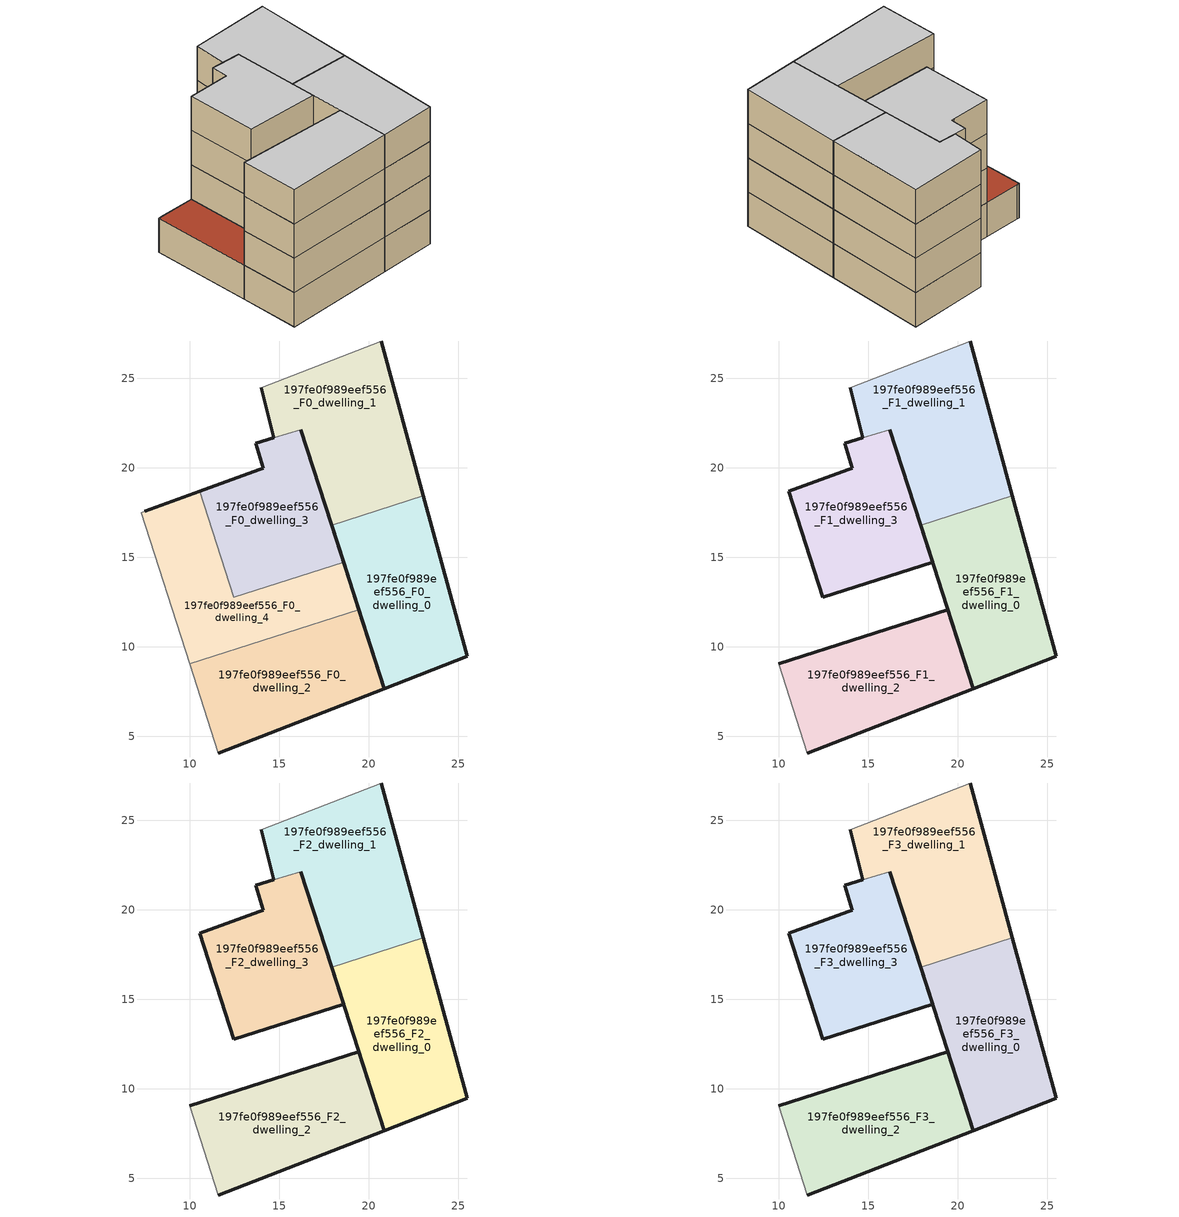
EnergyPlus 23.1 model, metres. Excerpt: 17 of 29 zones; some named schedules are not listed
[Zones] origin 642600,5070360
197fe0f989eef556_F0_dwelling_0
 floor ground (EU_floor_Construction): 25.5,9.47 23.05,18.45 17.92,16.8 20.85,7.66 z0
 wall outside (EU_wall_Construction): 23.05,18.45 25.5,9.47 20.85,7.66 17.92,16.8 z0:3
 wall to 197fe0f989eef556_F0_dwelling_1 (EU_wall_Construction): 17.92,16.8 23.05,18.45 z0:3
197fe0f989eef556_F0_dwelling_1
 floor ground (EU_floor_Construction): 23.05,18.45 20.7,27.08 13.99,24.48 14.69,21.68 16.21,22.13 17.92,16.8 z0
 wall outside (EU_wall_Construction): 17.92,16.8 16.21,22.13 / 14.69,21.68 13.99,24.48 / 20.7,27.08 23.05,18.45 z0:3
 wall to 197fe0f989eef556_F0_dwelling_3 (EU_wall_Construction): 16.21,22.13 14.69,21.68 z0:3
 wall adiabatic (EU_wall_Construction): 13.99,24.48 20.7,27.08 z0:3
197fe0f989eef556_F0_dwelling_2
 floor ground (EU_floor_Construction): 20.85,7.66 19.43,12.08 9.99,9.05 11.59,4.07 z0
 wall outside (EU_wall_Construction): 19.43,12.08 20.85,7.66 11.59,4.07 z0:3
 wall adiabatic (EU_wall_Construction): 11.59,4.07 9.99,9.05 z0:3
 wall to 197fe0f989eef556_F0_dwelling_4 (EU_wall_Construction): 9.99,9.05 19.43,12.08 z0:3
197fe0f989eef556_F0_dwelling_3
 floor ground (EU_floor_Construction): 18.59,14.72 16.21,22.13 14.69,21.68 13.69,21.38 14.09,19.98 13.84,19.89 10.55,18.69 12.46,12.76 z0
 wall outside (EU_wall_Construction): 10.55,18.69 13.84,19.89 14.09,19.98 13.69,21.38 14.69,21.68 / 16.21,22.13 18.59,14.72 z0:3
 wall to 197fe0f989eef556_F0_dwelling_4 (EU_wall_Construction): 18.59,14.72 12.46,12.76 10.55,18.69 z0:3
197fe0f989eef556_F0_dwelling_4
 floor ground (EU_floor_Construction): 19.43,12.08 18.59,14.72 12.46,12.76 10.55,18.69 7.49,17.58 7.29,17.48 9.99,9.05 z0
 wall outside (EU_wall_Construction): 18.59,14.72 19.43,12.08 / 7.49,17.58 10.55,18.69 z0:3
 wall adiabatic (EU_wall_Construction): 9.99,9.05 7.29,17.48 7.49,17.58 z0:3
 roof outside (EU_roof_Construction): 18.59,14.72 19.43,12.08 9.99,9.05 7.29,17.48 7.49,17.58 10.55,18.69 12.46,12.76 z3
197fe0f989eef556_F1_dwelling_0
 floor to 197fe0f989eef556_F0_dwelling_0 (EU_floor_Construction): 25.5,9.47 23.05,18.45 17.92,16.8 20.85,7.66 z3
 wall outside (EU_wall_Construction): 23.05,18.45 25.5,9.47 20.85,7.66 17.92,16.8 z3:6
 wall to 197fe0f989eef556_F1_dwelling_1 (EU_wall_Construction): 17.92,16.8 23.05,18.45 z3:6
197fe0f989eef556_F1_dwelling_1
 floor to 197fe0f989eef556_F0_dwelling_1 (EU_floor_Construction): 23.05,18.45 20.7,27.08 13.99,24.48 14.69,21.68 16.21,22.13 17.92,16.8 z3
 wall outside (EU_wall_Construction): 17.92,16.8 16.21,22.13 / 14.69,21.68 13.99,24.48 / 20.7,27.08 23.05,18.45 z3:6
 wall to 197fe0f989eef556_F1_dwelling_3 (EU_wall_Construction): 16.21,22.13 14.69,21.68 z3:6
 wall adiabatic (EU_wall_Construction): 13.99,24.48 20.7,27.08 z3:6
197fe0f989eef556_F1_dwelling_2
 floor to 197fe0f989eef556_F0_dwelling_2 (EU_floor_Construction): 20.85,7.66 19.43,12.08 9.99,9.05 11.59,4.07 z3
 wall outside (EU_wall_Construction): 9.99,9.05 19.43,12.08 20.85,7.66 11.59,4.07 z3:6
 wall adiabatic (EU_wall_Construction): 11.59,4.07 9.99,9.05 z3:6
197fe0f989eef556_F1_dwelling_3
 floor to 197fe0f989eef556_F0_dwelling_3 (EU_floor_Construction): 18.59,14.72 16.21,22.13 14.69,21.68 13.69,21.38 14.09,19.98 13.84,19.89 10.55,18.69 12.46,12.76 z3
 wall outside (EU_wall_Construction): 16.21,22.13 18.59,14.72 12.46,12.76 10.55,18.69 13.84,19.89 14.09,19.98 13.69,21.38 14.69,21.68 z3:6
197fe0f989eef556_F2_dwelling_0
 floor to 197fe0f989eef556_F1_dwelling_0 (EU_floor_Construction): 25.5,9.47 23.05,18.45 17.92,16.8 20.85,7.66 z6
 wall outside (EU_wall_Construction): 23.05,18.45 25.5,9.47 20.85,7.66 17.92,16.8 z6:9
 wall to 197fe0f989eef556_F2_dwelling_1 (EU_wall_Construction): 17.92,16.8 23.05,18.45 z6:9
197fe0f989eef556_F2_dwelling_1
 floor to 197fe0f989eef556_F1_dwelling_1 (EU_floor_Construction): 23.05,18.45 20.7,27.08 13.99,24.48 14.69,21.68 16.21,22.13 17.92,16.8 z6
 wall outside (EU_wall_Construction): 17.92,16.8 16.21,22.13 / 14.69,21.68 13.99,24.48 / 20.7,27.08 23.05,18.45 z6:9
 wall to 197fe0f989eef556_F2_dwelling_3 (EU_wall_Construction): 16.21,22.13 14.69,21.68 z6:9
 wall adiabatic (EU_wall_Construction): 13.99,24.48 20.7,27.08 z6:9
197fe0f989eef556_F2_dwelling_2
 floor to 197fe0f989eef556_F1_dwelling_2 (EU_floor_Construction): 20.85,7.66 19.43,12.08 9.99,9.05 11.59,4.07 z6
 wall outside (EU_wall_Construction): 9.99,9.05 19.43,12.08 20.85,7.66 11.59,4.07 z6:9
 wall adiabatic (EU_wall_Construction): 11.59,4.07 9.99,9.05 z6:9
197fe0f989eef556_F2_dwelling_3
 floor to 197fe0f989eef556_F1_dwelling_3 (EU_floor_Construction): 18.59,14.72 16.21,22.13 14.69,21.68 13.69,21.38 14.09,19.98 13.84,19.89 10.55,18.69 12.46,12.76 z6
 wall outside (EU_wall_Construction): 16.21,22.13 18.59,14.72 12.46,12.76 10.55,18.69 13.84,19.89 14.09,19.98 13.69,21.38 14.69,21.68 z6:9
197fe0f989eef556_F3_dwelling_0
 floor to 197fe0f989eef556_F2_dwelling_0 (EU_floor_Construction): 25.5,9.47 23.05,18.45 17.92,16.8 20.85,7.66 z9
 wall outside (EU_wall_Construction): 23.05,18.45 25.5,9.47 20.85,7.66 17.92,16.8 z9:12
 wall to 197fe0f989eef556_F3_dwelling_1 (EU_wall_Construction): 17.92,16.8 23.05,18.45 z9:12
 ceiling to 197fe0f989eef556_F4_dwelling_0 (EU_floor_Construction): 23.05,18.45 25.5,9.47 20.85,7.66 17.92,16.8 z12
197fe0f989eef556_F3_dwelling_1
 floor to 197fe0f989eef556_F2_dwelling_1 (EU_floor_Construction): 23.05,18.45 20.7,27.08 13.99,24.48 14.69,21.68 16.21,22.13 17.92,16.8 z9
 wall outside (EU_wall_Construction): 17.92,16.8 16.21,22.13 / 14.69,21.68 13.99,24.48 / 20.7,27.08 23.05,18.45 z9:12
 wall to 197fe0f989eef556_F3_dwelling_3 (EU_wall_Construction): 16.21,22.13 14.69,21.68 z9:12
 wall adiabatic (EU_wall_Construction): 13.99,24.48 20.7,27.08 z9:12
 ceiling to 197fe0f989eef556_F4_dwelling_1 (EU_floor_Construction): 20.7,27.08 23.05,18.45 17.92,16.8 16.21,22.13 14.69,21.68 13.99,24.48 z12
197fe0f989eef556_F3_dwelling_2
 floor to 197fe0f989eef556_F2_dwelling_2 (EU_floor_Construction): 20.85,7.66 19.43,12.08 9.99,9.05 11.59,4.07 z9
 wall outside (EU_wall_Construction): 9.99,9.05 19.43,12.08 20.85,7.66 11.59,4.07 z9:12
 wall adiabatic (EU_wall_Construction): 11.59,4.07 9.99,9.05 z9:12
 ceiling to 197fe0f989eef556_F4_dwelling_2 (EU_floor_Construction): 19.43,12.08 20.85,7.66 11.59,4.07 9.99,9.05 z12
197fe0f989eef556_F3_dwelling_3
 floor to 197fe0f989eef556_F2_dwelling_3 (EU_floor_Construction): 18.59,14.72 16.21,22.13 14.69,21.68 13.69,21.38 14.09,19.98 13.84,19.89 10.55,18.69 12.46,12.76 z9
 wall outside (EU_wall_Construction): 16.21,22.13 18.59,14.72 12.46,12.76 10.55,18.69 13.84,19.89 14.09,19.98 13.69,21.38 14.69,21.68 z9:12
 ceiling to 197fe0f989eef556_F4_dwelling_3 (EU_floor_Construction): 18.59,14.72 12.46,12.76 10.55,18.69 13.84,19.89 14.09,19.98 13.69,21.38 14.69,21.68 16.21,22.13 z12
[Building]
EU S2 Campaign: North Axis=0; Terrain=City; Solar Distribution=FullExterior
[Site:Location]
Lyon-Bron: Latitude=45.75; Longitude=5; Time Zone=1; Elevation=198
[SizingPeriod:WeatherFileDays]
AnnualSizingPeriod: Begin Month=1; Begin Day of Month=1; End Month=12; End Day of Month=31; Day of Week for Start Day=Monday; Use Weather File Daylight Saving Period=No; Use Weather File Rain and Snow Indicators=No
[MATERIAL]
EU_InternalMass_Material: Roughness=MediumRough; Thickness=0.1; Conductivity=1; Density=1800; Specific Heat=900; Thermal Absorptance=0.9; Solar Absorptance=0.7; Visible Absorptance=0.7
[MATERIAL:NOMASS] Roughness=MediumRough; Thermal Absorptance=0.9; Solar Absorptance=0.7; Visible Absorptance=0.7
Name | Thermal Resistance
EU_wall_NoMass | 0.776494
EU_roof_NoMass | 0.486893
EU_floor_NoMass | 0.421597
[CONSTRUCTION]
EU_wall_Construction: EU_wall_NoMass
EU_roof_Construction: EU_roof_NoMass
EU_floor_Construction: EU_floor_NoMass
EU_InternalMass_Construction: EU_InternalMass_Material
[ZONE] Type=1; Multiplier=1; Ceiling Height=autocalculate; Floor Area=autocalculate; Part of Total Floor Area=Yes
Name | Volume
197fe0f989eef556_F0_dwelling_0; 197fe0f989eef556_F1_dwelling_0; 197fe0f989eef556_F2_dwelling_0; 197fe0f989eef556_F3_dwelling_0 | 146.872
197fe0f989eef556_F0_dwelling_1; 197fe0f989eef556_F1_dwelling_1; 197fe0f989eef556_F2_dwelling_1; 197fe0f989eef556_F3_dwelling_1 | 159.989
197fe0f989eef556_F0_dwelling_2; 197fe0f989eef556_F1_dwelling_2; 197fe0f989eef556_F2_dwelling_2; 197fe0f989eef556_F3_dwelling_2; 197fe0f989eef556_F0_dwelling_4 | 146.865
197fe0f989eef556_F0_dwelling_3; 197fe0f989eef556_F1_dwelling_3; 197fe0f989eef556_F2_dwelling_3; 197fe0f989eef556_F3_dwelling_3 | 133.756
[INTERNALMASS] Construction=EU_InternalMass_Construction
Name | Zone or ZoneList | Surface Area
197fe0f989eef556_F0_dwelling_0_EU_InternalMass | 197fe0f989eef556_F0_dwelling_0 | 48.9583
197fe0f989eef556_F0_dwelling_1_EU_InternalMass | 197fe0f989eef556_F0_dwelling_1 | 53.3279
197fe0f989eef556_F0_dwelling_2_EU_InternalMass | 197fe0f989eef556_F0_dwelling_2 | 48.9552
197fe0f989eef556_F0_dwelling_3_EU_InternalMass | 197fe0f989eef556_F0_dwelling_3 | 44.5857
197fe0f989eef556_F0_dwelling_4_EU_InternalMass | 197fe0f989eef556_F0_dwelling_4 | 48.955
197fe0f989eef556_F1_dwelling_0_EU_InternalMass | 197fe0f989eef556_F1_dwelling_0 | 61.1949
197fe0f989eef556_F1_dwelling_1_EU_InternalMass | 197fe0f989eef556_F1_dwelling_1 | 61.1907
197fe0f989eef556_F1_dwelling_2_EU_InternalMass | 197fe0f989eef556_F1_dwelling_2 | 61.1996
197fe0f989eef556_F1_dwelling_3_EU_InternalMass | 197fe0f989eef556_F1_dwelling_3 | 61.1962
197fe0f989eef556_F2_dwelling_0_EU_InternalMass | 197fe0f989eef556_F2_dwelling_0 | 61.1949
197fe0f989eef556_F2_dwelling_1_EU_InternalMass | 197fe0f989eef556_F2_dwelling_1 | 61.1907
197fe0f989eef556_F2_dwelling_2_EU_InternalMass | 197fe0f989eef556_F2_dwelling_2 | 61.1996
197fe0f989eef556_F2_dwelling_3_EU_InternalMass | 197fe0f989eef556_F2_dwelling_3 | 61.1962
197fe0f989eef556_F3_dwelling_0_EU_InternalMass | 197fe0f989eef556_F3_dwelling_0 | 61.1949
197fe0f989eef556_F3_dwelling_1_EU_InternalMass | 197fe0f989eef556_F3_dwelling_1 | 61.1907
197fe0f989eef556_F3_dwelling_2_EU_InternalMass | 197fe0f989eef556_F3_dwelling_2 | 61.1996
197fe0f989eef556_F3_dwelling_3_EU_InternalMass | 197fe0f989eef556_F3_dwelling_3 | 61.1962
[OTHEREQUIPMENT] Fuel Type=Electricity; Design Level Calculation Method=Watts/Area; Power per Zone Floor Area=1; Fraction Latent=0; Fraction Radiant=0; Fraction Lost=0; Carbon Dioxide Generation Rate=0; EndUse Subcategory=EU_Step8_InternalGains
Name | Zone or ZoneList or Space or SpaceList | Schedule
EU_Step8_InternalGain_197fe0f989eef556_F0_dwelling_0_f000 | 197fe0f989eef556_F0_dwelling_0 | EU_Step8_GainSchedule_197fe0f989eef556_F0_dwelling_0_f000
EU_Step8_InternalGain_197fe0f989eef556_F0_dwelling_1_f000 | 197fe0f989eef556_F0_dwelling_1 | EU_Step8_GainSchedule_197fe0f989eef556_F0_dwelling_1_f000
EU_Step8_InternalGain_197fe0f989eef556_F0_dwelling_2_f000 | 197fe0f989eef556_F0_dwelling_2 | EU_Step8_GainSchedule_197fe0f989eef556_F0_dwelling_2_f000
EU_Step8_InternalGain_197fe0f989eef556_F0_dwelling_3_f000 | 197fe0f989eef556_F0_dwelling_3 | EU_Step8_GainSchedule_197fe0f989eef556_F0_dwelling_3_f000
EU_Step8_InternalGain_197fe0f989eef556_F0_dwelling_4_f000 | 197fe0f989eef556_F0_dwelling_4 | EU_Step8_GainSchedule_197fe0f989eef556_F0_dwelling_4_f000
EU_Step8_InternalGain_197fe0f989eef556_F1_dwelling_0_f000 | 197fe0f989eef556_F1_dwelling_0 | EU_Step8_GainSchedule_197fe0f989eef556_F1_dwelling_0_f000
EU_Step8_InternalGain_197fe0f989eef556_F1_dwelling_1_f000 | 197fe0f989eef556_F1_dwelling_1 | EU_Step8_GainSchedule_197fe0f989eef556_F1_dwelling_1_f000
EU_Step8_InternalGain_197fe0f989eef556_F1_dwelling_2_f000 | 197fe0f989eef556_F1_dwelling_2 | EU_Step8_GainSchedule_197fe0f989eef556_F1_dwelling_2_f000
EU_Step8_InternalGain_197fe0f989eef556_F1_dwelling_3_f000 | 197fe0f989eef556_F1_dwelling_3 | EU_Step8_GainSchedule_197fe0f989eef556_F1_dwelling_3_f000
EU_Step8_InternalGain_197fe0f989eef556_F2_dwelling_0_f000 | 197fe0f989eef556_F2_dwelling_0 | EU_Step8_GainSchedule_197fe0f989eef556_F2_dwelling_0_f000
EU_Step8_InternalGain_197fe0f989eef556_F2_dwelling_1_f000 | 197fe0f989eef556_F2_dwelling_1 | EU_Step8_GainSchedule_197fe0f989eef556_F2_dwelling_1_f000
EU_Step8_InternalGain_197fe0f989eef556_F2_dwelling_2_f000 | 197fe0f989eef556_F2_dwelling_2 | EU_Step8_GainSchedule_197fe0f989eef556_F2_dwelling_2_f000
EU_Step8_InternalGain_197fe0f989eef556_F2_dwelling_3_f000 | 197fe0f989eef556_F2_dwelling_3 | EU_Step8_GainSchedule_197fe0f989eef556_F2_dwelling_3_f000
EU_Step8_InternalGain_197fe0f989eef556_F3_dwelling_0_f000 | 197fe0f989eef556_F3_dwelling_0 | EU_Step8_GainSchedule_197fe0f989eef556_F3_dwelling_0_f000
EU_Step8_InternalGain_197fe0f989eef556_F3_dwelling_1_f000 | 197fe0f989eef556_F3_dwelling_1 | EU_Step8_GainSchedule_197fe0f989eef556_F3_dwelling_1_f000
EU_Step8_InternalGain_197fe0f989eef556_F3_dwelling_2_f000 | 197fe0f989eef556_F3_dwelling_2 | EU_Step8_GainSchedule_197fe0f989eef556_F3_dwelling_2_f000
EU_Step8_InternalGain_197fe0f989eef556_F3_dwelling_3_f000 | 197fe0f989eef556_F3_dwelling_3 | EU_Step8_GainSchedule_197fe0f989eef556_F3_dwelling_3_f000
[ZONEVENTILATION:DESIGNFLOWRATE] Schedule=EU_AlwaysOn; Design Flow Rate Calculation Method=AirChanges/Hour; Air Changes per Hour=0.693814; Ventilation Type=Natural; Fan Pressure Rise=0; Fan Total Efficiency=1; Constant Term Coefficient=1; Temperature Term Coefficient=0; Velocity Term Coefficient=0; Velocity Squared Term Coefficient=0; Minimum Indoor Temperature=-100; Maximum Indoor Temperature=100; Delta Temperature=-100; Minimum Outdoor Temperature=-100; Maximum Outdoor Temperature=100; Maximum Wind Speed=40
Name | Zone or ZoneList or Space or SpaceList
EU_ConstantAir_197fe0f989eef556_F0_dwelling_0 | 197fe0f989eef556_F0_dwelling_0
EU_ConstantAir_197fe0f989eef556_F0_dwelling_1 | 197fe0f989eef556_F0_dwelling_1
EU_ConstantAir_197fe0f989eef556_F0_dwelling_2 | 197fe0f989eef556_F0_dwelling_2
EU_ConstantAir_197fe0f989eef556_F0_dwelling_3 | 197fe0f989eef556_F0_dwelling_3
EU_ConstantAir_197fe0f989eef556_F0_dwelling_4 | 197fe0f989eef556_F0_dwelling_4
EU_ConstantAir_197fe0f989eef556_F1_dwelling_0 | 197fe0f989eef556_F1_dwelling_0
EU_ConstantAir_197fe0f989eef556_F1_dwelling_1 | 197fe0f989eef556_F1_dwelling_1
EU_ConstantAir_197fe0f989eef556_F1_dwelling_2 | 197fe0f989eef556_F1_dwelling_2
EU_ConstantAir_197fe0f989eef556_F1_dwelling_3 | 197fe0f989eef556_F1_dwelling_3
EU_ConstantAir_197fe0f989eef556_F2_dwelling_0 | 197fe0f989eef556_F2_dwelling_0
EU_ConstantAir_197fe0f989eef556_F2_dwelling_1 | 197fe0f989eef556_F2_dwelling_1
EU_ConstantAir_197fe0f989eef556_F2_dwelling_2 | 197fe0f989eef556_F2_dwelling_2
EU_ConstantAir_197fe0f989eef556_F2_dwelling_3 | 197fe0f989eef556_F2_dwelling_3
EU_ConstantAir_197fe0f989eef556_F3_dwelling_0 | 197fe0f989eef556_F3_dwelling_0
EU_ConstantAir_197fe0f989eef556_F3_dwelling_1 | 197fe0f989eef556_F3_dwelling_1
EU_ConstantAir_197fe0f989eef556_F3_dwelling_2 | 197fe0f989eef556_F3_dwelling_2
EU_ConstantAir_197fe0f989eef556_F3_dwelling_3 | 197fe0f989eef556_F3_dwelling_3
[HVACTEMPLATE:THERMOSTAT] Constant Heating Setpoint=20; Constant Cooling Setpoint=50
EU_HeatOnly_197fe0f989eef556_F0_dwelling_0; EU_HeatOnly_197fe0f989eef556_F0_dwelling_1; EU_HeatOnly_197fe0f989eef556_F0_dwelling_2; EU_HeatOnly_197fe0f989eef556_F0_dwelling_3; EU_HeatOnly_197fe0f989eef556_F0_dwelling_4; EU_HeatOnly_197fe0f989eef556_F1_dwelling_0; EU_HeatOnly_197fe0f989eef556_F1_dwelling_1; EU_HeatOnly_197fe0f989eef556_F1_dwelling_2; EU_HeatOnly_197fe0f989eef556_F1_dwelling_3; EU_HeatOnly_197fe0f989eef556_F2_dwelling_0; EU_HeatOnly_197fe0f989eef556_F2_dwelling_1; EU_HeatOnly_197fe0f989eef556_F2_dwelling_2; EU_HeatOnly_197fe0f989eef556_F2_dwelling_3; EU_HeatOnly_197fe0f989eef556_F3_dwelling_0; EU_HeatOnly_197fe0f989eef556_F3_dwelling_1; EU_HeatOnly_197fe0f989eef556_F3_dwelling_2; EU_HeatOnly_197fe0f989eef556_F3_dwelling_3; EU_HeatOnly_197fe0f989eef556_F4_dwelling_0; EU_HeatOnly_197fe0f989eef556_F4_dwelling_1; EU_HeatOnly_197fe0f989eef556_F4_dwelling_2; EU_HeatOnly_197fe0f989eef556_F4_dwelling_3; EU_HeatOnly_197fe0f989eef556_F5_dwelling_0; EU_HeatOnly_197fe0f989eef556_F5_dwelling_1; EU_HeatOnly_197fe0f989eef556_F5_dwelling_2; EU_HeatOnly_197fe0f989eef556_F5_dwelling_3; EU_HeatOnly_197fe0f989eef556_F6_dwelling_0; EU_HeatOnly_197fe0f989eef556_F6_dwelling_1; EU_HeatOnly_197fe0f989eef556_F6_dwelling_2; EU_HeatOnly_197fe0f989eef556_F6_dwelling_3
[HVACTEMPLATE:ZONE:IDEALLOADSAIRSYSTEM] System Availability Schedule=EU_AlwaysOn; Maximum Heating Supply Air Temperature=50; Minimum Cooling Supply Air Temperature=13; Maximum Heating Supply Air Humidity Ratio=0.0156; Minimum Cooling Supply Air Humidity Ratio=0.0077; Heating Limit=NoLimit; Cooling Limit=NoLimit; Heating Availability Schedule=EU_AlwaysOn; Cooling Availability Schedule=EU_CoolingOff; Dehumidification Control Type=ConstantSensibleHeatRatio; Cooling Sensible Heat Ratio=0.7; Dehumidification Setpoint=60; Humidification Control Type=None; Humidification Setpoint=30; Outdoor Air Method=None; Outdoor Air Flow Rate per Person=0.00944; Outdoor Air Flow Rate per Zone Floor Area=0; Outdoor Air Flow Rate per Zone=0; Demand Controlled Ventilation Type=None; Outdoor Air Economizer Type=NoEconomizer; Heat Recovery Type=None; Sensible Heat Recovery Effectiveness=0.7; Latent Heat Recovery Effectiveness=0.65
Name | Template Thermostat
197fe0f989eef556_F0_dwelling_0 | EU_HeatOnly_197fe0f989eef556_F0_dwelling_0
197fe0f989eef556_F0_dwelling_1 | EU_HeatOnly_197fe0f989eef556_F0_dwelling_1
197fe0f989eef556_F0_dwelling_2 | EU_HeatOnly_197fe0f989eef556_F0_dwelling_2
197fe0f989eef556_F0_dwelling_3 | EU_HeatOnly_197fe0f989eef556_F0_dwelling_3
197fe0f989eef556_F0_dwelling_4 | EU_HeatOnly_197fe0f989eef556_F0_dwelling_4
197fe0f989eef556_F1_dwelling_0 | EU_HeatOnly_197fe0f989eef556_F1_dwelling_0
197fe0f989eef556_F1_dwelling_1 | EU_HeatOnly_197fe0f989eef556_F1_dwelling_1
197fe0f989eef556_F1_dwelling_2 | EU_HeatOnly_197fe0f989eef556_F1_dwelling_2
197fe0f989eef556_F1_dwelling_3 | EU_HeatOnly_197fe0f989eef556_F1_dwelling_3
197fe0f989eef556_F2_dwelling_0 | EU_HeatOnly_197fe0f989eef556_F2_dwelling_0
197fe0f989eef556_F2_dwelling_1 | EU_HeatOnly_197fe0f989eef556_F2_dwelling_1
197fe0f989eef556_F2_dwelling_2 | EU_HeatOnly_197fe0f989eef556_F2_dwelling_2
